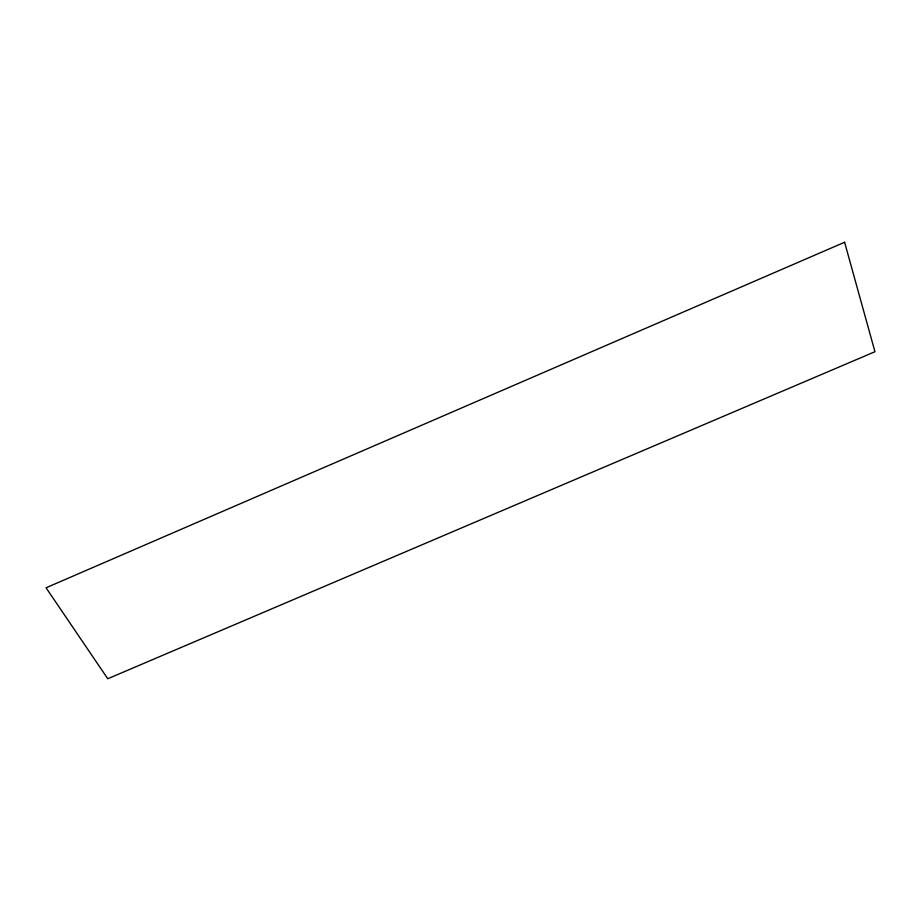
<?xml version="1.0" encoding="UTF-8"?>
<svg xmlns="http://www.w3.org/2000/svg" width="921" height="921" viewBox="0 0 921 921"><rect width="100%" height="100%" fill="white"/><g stroke="black" fill="none" stroke-linecap="round" stroke-linejoin="round"><path stroke-width="1.38" d="M844.603 242.246L46.05 587.782L107.757 678.754L874.95 351.718L844.603 242.246"/></g></svg>
